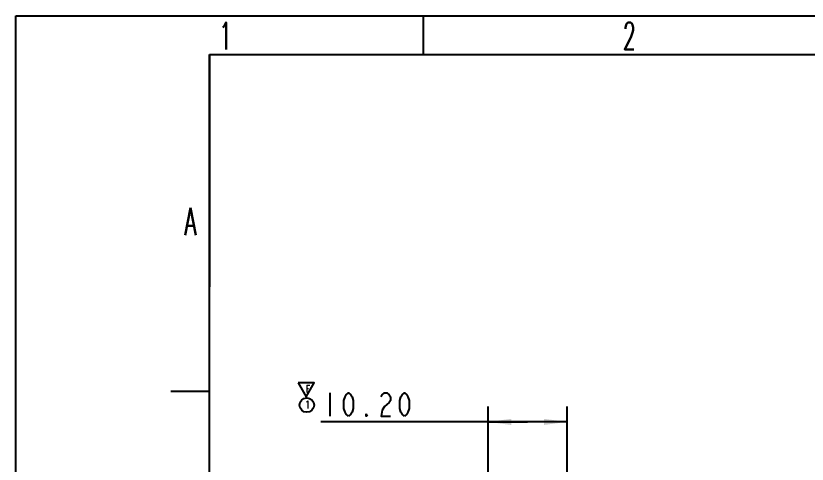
# Model space of a CAD drawing. Header units: millimetres. Extents: x 0 to 210, y 0 to 297.
# Drawn here: x 0 to 102.1, y 239.1 to 297 of the extents above; entities that cross this region are included whole.
import ezdxf
from ezdxf.enums import TextEntityAlignment as Align

# ---------------------------------------------------------------- set-up
doc = ezdxf.new("R2010")
doc.units = ezdxf.units.MM
doc.header["$LTSCALE"] = 19.36
doc.layers.get('0').update_dxf_attribs({"linetype": 'CONTINUOUS'})
doc.layers.add('備註', color=1, linetype='CONTINUOUS')
doc.styles.get("Standard").update_dxf_attribs({"font": 'simplex.shx', "width": 0.8})
doc.dimstyles.new('DIMSTYLE_1', dxfattribs={"dimtxt": 3, "dimasz": 3, "dimexe": 2, "dimexo": 0.35, "dimgap": 0.75, "dimtad": 1, "dimzin": 0, "dimdsep": 46, "dimtxsty": 'Standard', "dimcen": 0.09, "dimazin": 0, "dimtp": 0.01, "dimtm": 0.01, "dimtfac": 1, "dimtofl": 0, "dimtmove": 0, "dimatfit": 3, "dimfxl": 0, "dimtolj": 1, "dimtzin": 0, "dimarcsym": 0})

# ---------------------------------------------------------------- blocks, each defined once
blk = doc.blocks.new('_FILLED')
at = {"color": 0, "linetype": 'ByBlock'}
blk.add_solid([(0, 0), (-1, 0.133), (-1, -0.133)], dxfattribs=at)
blk = doc.blocks.new('*D02')
at = {"color": 2}
for p, q in [((60.96, 245.28), (60.96, 246.53)), ((71.16, 245.28), (71.16, 246.53)), ((60.96, 221.69), (60.96, 245.28)), ((71.16, 221.69), (71.16, 245.28)), ((66.06, 244.53), (39.35, 244.53)), ((60.96, 244.53), (66.06, 244.53)), ((71.16, 244.53), (66.06, 244.53))]:
    blk.add_line(p, q, dxfattribs=at)
at = {"color": 2, "xscale": 3, "yscale": 3, "zscale": 3, "rotation": 180}
blk.add_blockref('_FILLED', (60.96, 244.53), dxfattribs=at)
at = {"color": 2, "xscale": 3, "yscale": 3, "zscale": 3}
blk.add_blockref('_FILLED', (71.16, 244.53), dxfattribs=at)

msp = doc.modelspace()

# ---------------------------------------------------------------- linework, layer by layer
at = {"color": 2}
for p, q in [((0, 0.009), (0, 297.009)), ((0, 297.009), (210, 297.009)), ((52.631, 292.009), (52.631, 297.009)), ((52.631, 292), (52.631, 297)), ((25.012, 292), (69.612, 292)), ((25.012, 292), (25.012, 262)), ((25.012, 291.991), (69.612, 291.991)), ((20, 248.509), (25, 248.509)), ((40.549, 248.278), (40.549, 245.278))]:
    msp.add_line(p, q, dxfattribs=at)
at = {"color": 7}
for p, q in [((25, 5.009), (25, 292.009)), ((25, 292.009), (205, 292.009)), ((25, 292), (205, 292)), ((25, 292), (205, 292))]:
    msp.add_line(p, q, dxfattribs=at)
at = {"color": 2}
for points in [[(42.949, 245.278), (42.649, 245.528), (42.499, 245.778), (42.349, 246.278), (42.349, 247.278), (42.499, 247.778), (42.649, 248.028), (42.949, 248.278), (43.249, 248.028), (43.399, 247.778), (43.549, 247.278), (43.549, 246.278), (43.399, 245.778), (43.249, 245.528), (42.949, 245.278)], [(47.149, 247.778), (47.299, 248.028), (47.599, 248.278), (47.899, 248.278), (48.199, 248.028), (48.349, 247.778), (48.349, 247.278), (48.199, 247.028), (47.899, 246.778), (47.599, 246.528), (47.299, 246.028), (47.149, 245.278), (48.349, 245.278)], [(50.149, 245.278), (49.849, 245.528), (49.699, 245.778), (49.549, 246.278), (49.549, 247.278), (49.699, 247.778), (49.849, 248.028), (50.149, 248.278), (50.449, 248.028), (50.599, 247.778), (50.749, 247.278), (50.749, 246.278), (50.599, 245.778), (50.449, 245.528), (50.149, 245.278)], [(45.349, 245.278), (45.199, 245.278), (45.199, 245.528), (45.349, 245.278)]]:
    msp.add_lwpolyline(points, dxfattribs=at)
at = {"layer": '備註'}
msp.add_lwpolyline([(36.433, 249.566), (37.477, 247.758), (38.521, 249.566)], close=True, dxfattribs=at)
msp.add_circle((37.557, 246.711), 0.933, dxfattribs=at)

# ---------------------------------------------------------------- texts
at = {"color": 2, "width": 0.56}
for s, p in [('1', (26.215, 292.666)), ('2', (78.346, 292.666)), ('A', (21.791, 268.681))]:
    msp.add_text(s, height=3.5, dxfattribs=at).set_placement(p)
at = {"layer": '備註', "width": 0.8}
msp.add_text('1', height=0.98, dxfattribs=at).set_placement((37.637, 246.76), align=Align.MIDDLE_CENTER)
at = {"layer": '備註', "insert": (37.414, 249.272), "char_height": 0.933, "width": 1.61001, "attachment_point": 1}
msp.add_mtext('F', dxfattribs=at)

# ---------------------------------------------------------------- dimensions: what is measured, and where the dimension line sits
at = {"color": 2}
dim = msp.add_linear_dim(base=(71.164, 244.528), p1=(60.964, 221.341), p2=(71.164, 221.341), text='10.20', dimstyle='DIMSTYLE_1', dxfattribs=at)
dim.commit()
dim.dimension.update_dxf_attribs({"geometry": '*D02', "text_midpoint": (39.349, 244.528), "dimtype": 160})

doc.saveas('drawing.dxf')
